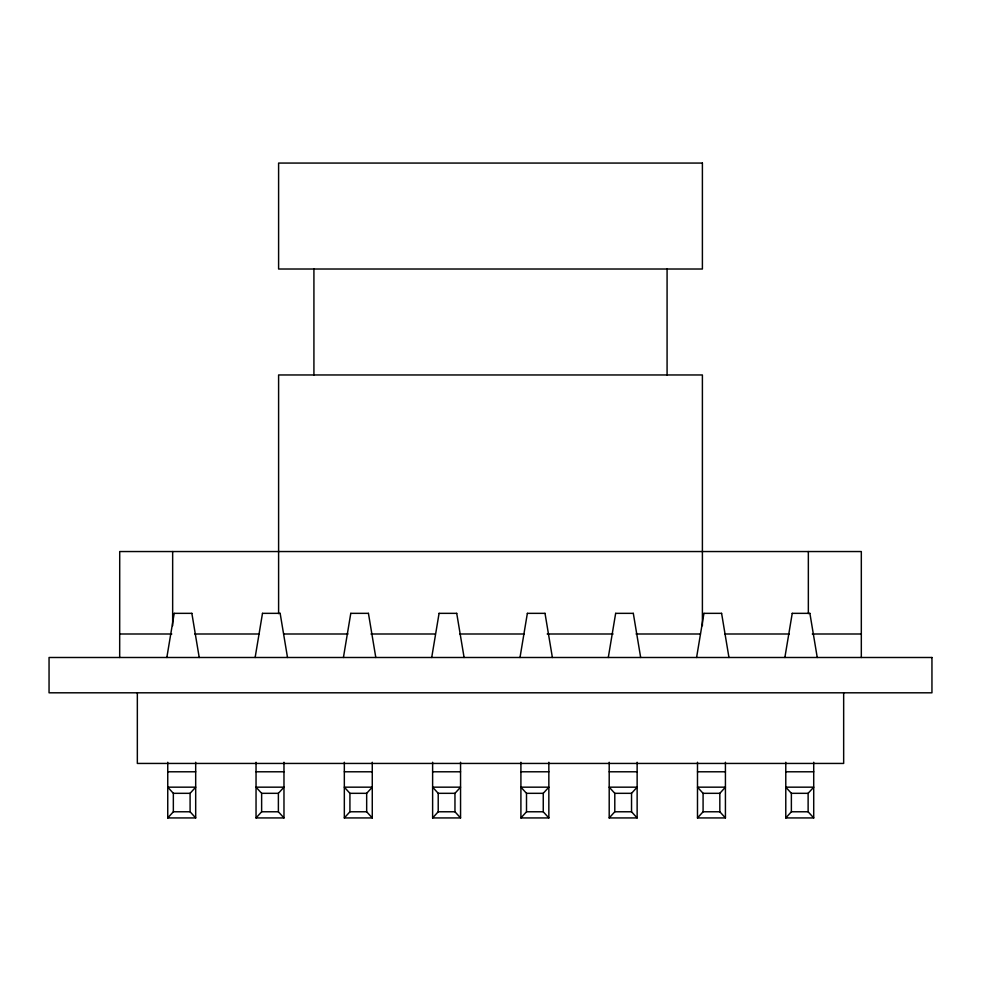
<?xml version="1.0" encoding="UTF-8"?>
<svg xmlns="http://www.w3.org/2000/svg" width="981" height="981" viewBox="0 0 981 981"><rect width="100%" height="100%" fill="white"/><g stroke="black" fill="none" stroke-linecap="round" stroke-linejoin="round"><path stroke-width="1.47" d="M166.844 657.491L174.201 613.346M255.134 657.491L262.491 613.346M343.424 657.491L350.781 613.346M431.714 657.491L439.071 613.346M520.004 657.491L527.361 613.346M608.294 657.491L615.651 613.346M696.584 657.491L703.941 613.346M784.874 657.491L792.231 613.346M167.751 817.933L173.343 811.778L173.343 793.322L167.751 787.167L195.685 787.167L190.093 793.322L190.093 811.778L195.685 817.933L167.751 817.933L167.751 762.274M256.041 817.933L261.633 811.778L261.633 793.322L256.041 787.167L283.975 787.167L278.383 793.322L278.383 811.778L283.975 817.933L256.041 817.933L256.041 762.274M344.331 817.933L349.923 811.778L349.923 793.322L344.331 787.167L372.265 787.167L366.673 793.322L366.673 811.778L372.265 817.933L344.331 817.933L344.331 762.274M432.621 817.933L438.213 811.778L438.213 793.322L432.621 787.167L460.555 787.167L454.963 793.322L454.963 811.778L460.555 817.933L432.621 817.933L432.621 762.274M520.911 817.933L526.503 811.778L526.503 793.322L520.911 787.167L548.845 787.167L543.253 793.322L543.253 811.778L548.845 817.933L520.911 817.933L520.911 762.274M609.201 817.933L614.793 811.778L614.793 793.322L609.201 787.167L637.135 787.167L631.543 793.322L631.543 811.778L637.135 817.933L609.201 817.933L609.201 762.274M697.491 817.933L703.083 811.778L703.083 793.322L697.491 787.167L725.425 787.167L719.833 793.322L719.833 811.778L725.425 817.933L697.491 817.933L697.491 762.274M785.781 817.933L791.373 811.778L791.373 793.322L785.781 787.167L813.715 787.167L808.123 793.322L808.123 811.778L813.715 817.933L785.781 817.933L785.781 762.274M174.213 613.346L191.835 613.346M262.503 613.346L280.125 613.346M350.793 613.346L368.415 613.346M439.083 613.346L456.705 613.346M527.373 613.346L544.995 613.346M615.663 613.346L633.285 613.346M703.953 613.346L721.575 613.346M792.243 613.346L809.865 613.346M119.682 633.996L171.785 633.996M194.765 633.996L259.119 633.996M283.644 633.996L347.997 633.996M370.977 633.996L435.331 633.996M459.856 633.996L524.21 633.996M547.19 633.996L613.088 633.996M636.068 633.996L700.422 633.996M724.947 633.996L789.3 633.996M812.28 633.996L861.318 633.996M167.751 771.789L195.685 771.789M256.041 771.789L283.975 771.789M344.331 771.789L372.265 771.789M432.621 771.789L460.555 771.789M520.911 771.789L548.845 771.789M609.201 771.789L637.135 771.789M697.491 771.789L725.425 771.789M785.781 771.789L813.715 771.789M173.343 793.322L190.093 793.322M261.633 793.322L278.383 793.322M349.923 793.322L366.673 793.322M438.213 793.322L454.963 793.322M526.503 793.322L543.253 793.322M614.793 793.322L631.543 793.322M703.083 793.322L719.833 793.322M791.373 793.322L808.123 793.322M173.343 811.778L190.093 811.778M261.633 811.778L278.383 811.778M349.923 811.778L366.673 811.778M438.213 811.778L454.963 811.778M526.503 811.778L543.253 811.778M614.793 811.778L631.543 811.778M703.083 811.778L719.833 811.778M791.373 811.778L808.123 811.778M809.889 613.346L817.247 657.491M721.599 613.346L728.957 657.491M633.309 613.346L640.667 657.491M545.019 613.346L552.377 657.491M456.729 613.346L464.087 657.491M368.439 613.346L375.797 657.491M280.149 613.346L287.507 657.491M191.859 613.346L199.217 657.491M861.318 657.491L861.318 551.543L119.719 551.543L119.682 657.491M843.66 692.807L843.66 763.439L137.34 763.439L137.34 692.807M813.715 762.274L813.715 817.933M808.344 551.543L808.344 613.603M725.425 762.274L725.425 817.933M702.396 625.706L702.396 374.963L278.604 374.963L278.604 613.603M667.08 269.015L667.08 374.963M637.135 762.274L637.135 817.933M548.845 762.274L548.845 817.933M460.555 762.274L460.555 817.933M372.265 762.274L372.265 817.933M313.92 269.015L313.92 374.963M283.975 762.274L283.975 817.933M195.685 762.274L195.685 817.933M172.656 551.543L172.656 625.706M702.396 163.067L278.604 163.067L278.604 269.015L702.396 269.015L702.396 163.067M931.95 657.491L49.05 657.491L49.05 692.807L931.95 692.807L931.95 657.491"/></g></svg>
